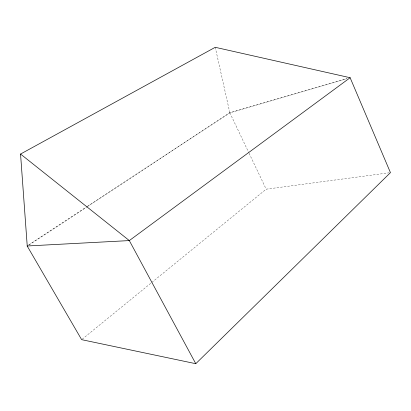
<?xml version="1.0" encoding="UTF-8"?>
<svg xmlns="http://www.w3.org/2000/svg" width="411" height="411" viewBox="0 0 411 411"><rect width="100%" height="100%" fill="white"/><g stroke="black" fill="none" stroke-linecap="round" stroke-linejoin="round"><path stroke-width="0.31" stroke-dasharray="2.06 1.54" d="M82.143 339.255L151.279 282.871M151.777 282.465L266.174 189.173L389.181 172.805M28.775 244.925L87.209 206.502M87.743 206.152L229.8 112.737L347.054 78.614L229.847 112.835L86.736 206.974M28.847 245.048L86.202 207.324M229.8 112.737L248.809 152.692M249.087 153.272L266.174 189.173M215.241 47.301L229.847 112.835"/><path stroke-width="0.62" d="M350.126 77.72L129.321 240.584L27.167 245.984L81.645 339.661L195.78 363.699L390.45 172.635L350.126 77.72L215.241 47.301L20.55 154.048L27.239 246.107M20.55 154.048L129.321 240.584L195.78 363.699"/></g></svg>
